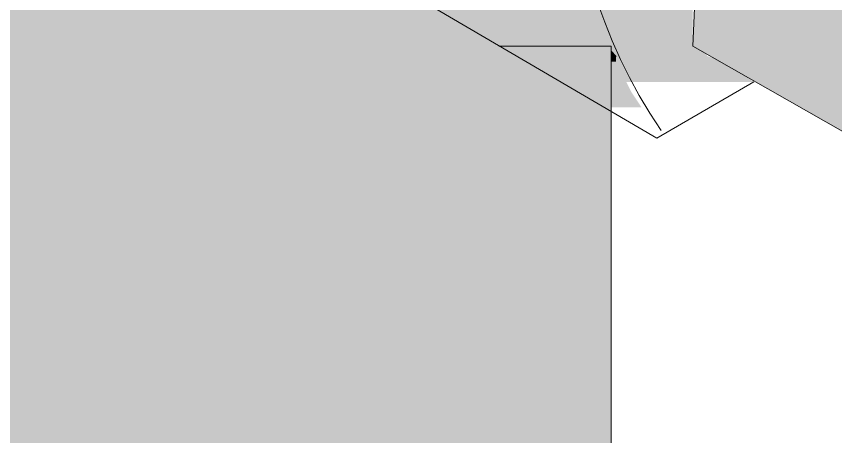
# Model space of a CAD drawing. Header units: metres. Extents: x 3162.2 to 3239.3, y 1435.1 to 1475.8.
# Drawn here: x 3191.1734 to 3191.3277, y 1452.4945 to 1452.5736 of the extents above; entities that cross this region are included whole.
import ezdxf

# ---------------------------------------------------------------- set-up
doc = ezdxf.new("R2010")
doc.units = ezdxf.units.M
doc.layers.add('PDF2_Geometry', color=7, linetype='Continuous')
doc.layers.add('PDF2_Solid Fills', color=7, linetype='Continuous', true_color=0x636466)

msp = doc.modelspace()

# ---------------------------------------------------------------- linework, layer by layer
at = {"layer": 'PDF2_Geometry', "lineweight": 0}
msp.add_lwpolyline([(3191.296279686783, 1452.665742475079, 0.3135800998404081), (3191.294837147692, 1452.552070440902, -0.3135800998404081)], format="xyb", close=True, dxfattribs=at)
for points in [[(3191.302732607475, 1452.611233796704), (3191.338315238376, 1452.590076556709), (3191.302732607475, 1452.611233796704), (3191.300809222021, 1452.567957623987), (3191.302732607475, 1452.611233796704), (3191.334468467468, 1452.643931349424), (3191.370051098369, 1452.623735802156), (3191.338315238376, 1452.590076556709), (3191.336391852922, 1452.547762076718), (3191.365242634734, 1452.550647154899), (3191.336391852922, 1452.547762076718), (3191.300809222021, 1452.567957623987), (3191.336391852922, 1452.547762076718), (3191.365242634734, 1452.550647154899)], [(3191.312349534746, 1452.561225774897), (3191.294077372931, 1452.550647154899), (3191.175789167503, 1452.619889031248)], [(3191.285422138388, 1451.965937976848), (3191.285422138388, 1452.567957623987)]]:
    msp.add_lwpolyline(points, dxfattribs=at)
for points in [[(3191.294077372931, 1452.550647154899), (3191.312349534746, 1452.561225774897), (3191.294077372931, 1452.550647154899), (3191.175789167503, 1452.619889031248)], [(3191.336391852922, 1452.547762076718), (3191.338315238376, 1452.590076556709), (3191.302732607475, 1452.611233796704), (3191.300809222021, 1452.567957623987)], [(3191.285422138388, 1452.567957623987), (3191.285422138388, 1451.965937976848)]]:
    msp.add_lwpolyline(points, close=True, dxfattribs=at)
at = {"layer": 'PDF2_Geometry', "color": 252, "lineweight": 0, "true_color": 0x939598}
for points in [[(3191.285422138388, 1452.567957623987), (3191.264264898392, 1452.567957623987), (3191.285422138388, 1452.567957623987)], [(3191.286383831115, 1452.566034238532), (3191.285422138388, 1452.566995931259), (3191.286383831115, 1452.566034238532)]]:
    msp.add_lwpolyline(points, dxfattribs=at)
msp.add_lwpolyline([(3191.285422138388, 1452.567957623987), (3191.285422138388, 1452.567957623987), (3191.285422138388, 1452.567957623987)], close=True, dxfattribs=at)
at = {"layer": 'PDF2_Geometry', "color": 150, "lineweight": 0, "true_color": 0x007fff}
msp.add_circle((3191.319564630874, 1452.628065820103), 0.6621230419091585, dxfattribs=at)
at = {"layer": 'PDF2_Geometry', "lineweight": 0}
msp.add_arc((3191.377271495741, 1452.607869489568), 0.09954373697171132, 144.4521616290178, 214.0937082354693, dxfattribs=at)
at = {"layer": 'PDF2_Solid Fills', "color": 31, "true_color": 0xfecc66, "transparency": 33554559}
for points in [[(3191.175789167503, 1452.619889031248), (3191.145015000237, 1452.619889031248), (3191.285422138388, 1452.556417311262)], [(3191.145015000237, 1452.619889031248), (3191.285422138388, 1452.556417311262), (3191.145015000237, 1452.556417311262)], [(3191.285422138388, 1452.556417311262), (3191.145015000237, 1452.556417311262), (3191.285422138388, 1451.98805690957)], [(3191.145015000237, 1452.556417311262), (3191.285422138388, 1451.98805690957), (3191.145015000237, 1451.98805690957)]]:
    msp.add_solid(points, dxfattribs=at)
at = {"layer": 'PDF2_Solid Fills', "transparency": 33554559}
for points in [[(3191.301770914748, 1452.590076556709), (3191.337353545649, 1452.567957623987), (3191.300809222021, 1452.567957623987)], [(3191.338315238376, 1452.590076556709), (3191.301770914748, 1452.590076556709), (3191.337353545649, 1452.567957623987)], [(3191.337353545649, 1452.567957623987), (3191.300809222021, 1452.567957623987), (3191.336391852922, 1452.548723769445)], [(3191.300809222021, 1452.567957623987), (3191.336391852922, 1452.548723769445), (3191.334468467468, 1452.548723769445)]]:
    msp.add_solid(points, dxfattribs=at)
at = {"layer": 'PDF2_Solid Fills', "color": 252, "true_color": 0x939598, "transparency": 33554559}
for points in [[(3191.282537060206, 1452.575651165803), (3191.250801200214, 1452.575651165803), (3191.285422138388, 1452.567957623987)], [(3191.250801200214, 1452.575651165803), (3191.285422138388, 1452.567957623987), (3191.264264898392, 1452.567957623987)], [(3191.300809222021, 1452.575651165803), (3191.282537060206, 1452.575651165803), (3191.300809222021, 1452.567957623987)], [(3191.282537060206, 1452.575651165803), (3191.300809222021, 1452.567957623987), (3191.285422138388, 1452.567957623987)], [(3191.264264898392, 1452.567957623987), (3191.285422138388, 1452.567957623987), (3191.26522659112, 1452.567957623987)], [(3191.285422138388, 1452.567957623987), (3191.26522659112, 1452.567957623987), (3191.285422138388, 1452.566995931259)], [(3191.26522659112, 1452.567957623987), (3191.285422138388, 1452.566995931259), (3191.267149976574, 1452.566995931259)], [(3191.300809222021, 1452.567957623987), (3191.285422138388, 1452.567957623987), (3191.302732607475, 1452.566995931259)], [(3191.285422138388, 1452.567957623987), (3191.302732607475, 1452.566995931259), (3191.285422138388, 1452.566995931259)], [(3191.285422138388, 1452.567957623987), (3191.285422138388, 1452.566995931259), (3191.285422138388, 1452.566995931259)], [(3191.285422138388, 1452.566995931259), (3191.285422138388, 1452.566995931259), (3191.285422138388, 1452.567957623987)], [(3191.285422138388, 1452.566995931259), (3191.267149976574, 1452.566995931259), (3191.285422138388, 1452.566034238532)], [(3191.267149976574, 1452.566995931259), (3191.285422138388, 1452.566034238532), (3191.268111669301, 1452.566034238532)], [(3191.285422138388, 1452.566034238532), (3191.268111669301, 1452.566034238532), (3191.285422138388, 1452.565072545805)], [(3191.268111669301, 1452.566034238532), (3191.285422138388, 1452.565072545805), (3191.270035054755, 1452.565072545805)], [(3191.302732607475, 1452.566995931259), (3191.285422138388, 1452.566995931259), (3191.303694300202, 1452.566034238532)], [(3191.285422138388, 1452.566995931259), (3191.303694300202, 1452.566034238532), (3191.286383831115, 1452.566034238532)], [(3191.285422138388, 1452.566995931259), (3191.286383831115, 1452.566034238532), (3191.285422138388, 1452.566034238532)], [(3191.286383831115, 1452.566034238532), (3191.285422138388, 1452.566034238532), (3191.286383831115, 1452.565072545805)], [(3191.285422138388, 1452.566034238532), (3191.286383831115, 1452.565072545805), (3191.285422138388, 1452.565072545805)], [(3191.303694300202, 1452.566034238532), (3191.286383831115, 1452.566034238532), (3191.306579378383, 1452.565072545805)], [(3191.286383831115, 1452.566034238532), (3191.306579378383, 1452.565072545805), (3191.286383831115, 1452.565072545805)], [(3191.285422138388, 1452.565072545805), (3191.270035054755, 1452.565072545805), (3191.285422138388, 1452.559302389443)], [(3191.270035054755, 1452.565072545805), (3191.285422138388, 1452.559302389443), (3191.279651982025, 1452.559302389443)], [(3191.286383831115, 1452.565072545805), (3191.285422138388, 1452.565072545805), (3191.289268909296, 1452.559302389443)], [(3191.285422138388, 1452.565072545805), (3191.289268909296, 1452.559302389443), (3191.285422138388, 1452.559302389443)], [(3191.306579378383, 1452.565072545805), (3191.286383831115, 1452.565072545805), (3191.312349534746, 1452.561225774897)], [(3191.286383831115, 1452.565072545805), (3191.312349534746, 1452.561225774897), (3191.288307216569, 1452.561225774897)], [(3191.279651982025, 1452.559302389443), (3191.285422138388, 1452.559302389443), (3191.285422138388, 1452.556417311262)], [(3191.289268909296, 1452.559302389443), (3191.285422138388, 1452.559302389443), (3191.29119229475, 1452.556417311262)], [(3191.285422138388, 1452.559302389443), (3191.29119229475, 1452.556417311262), (3191.285422138388, 1452.556417311262)]]:
    msp.add_solid(points, dxfattribs=at)

doc.saveas('drawing.dxf')
